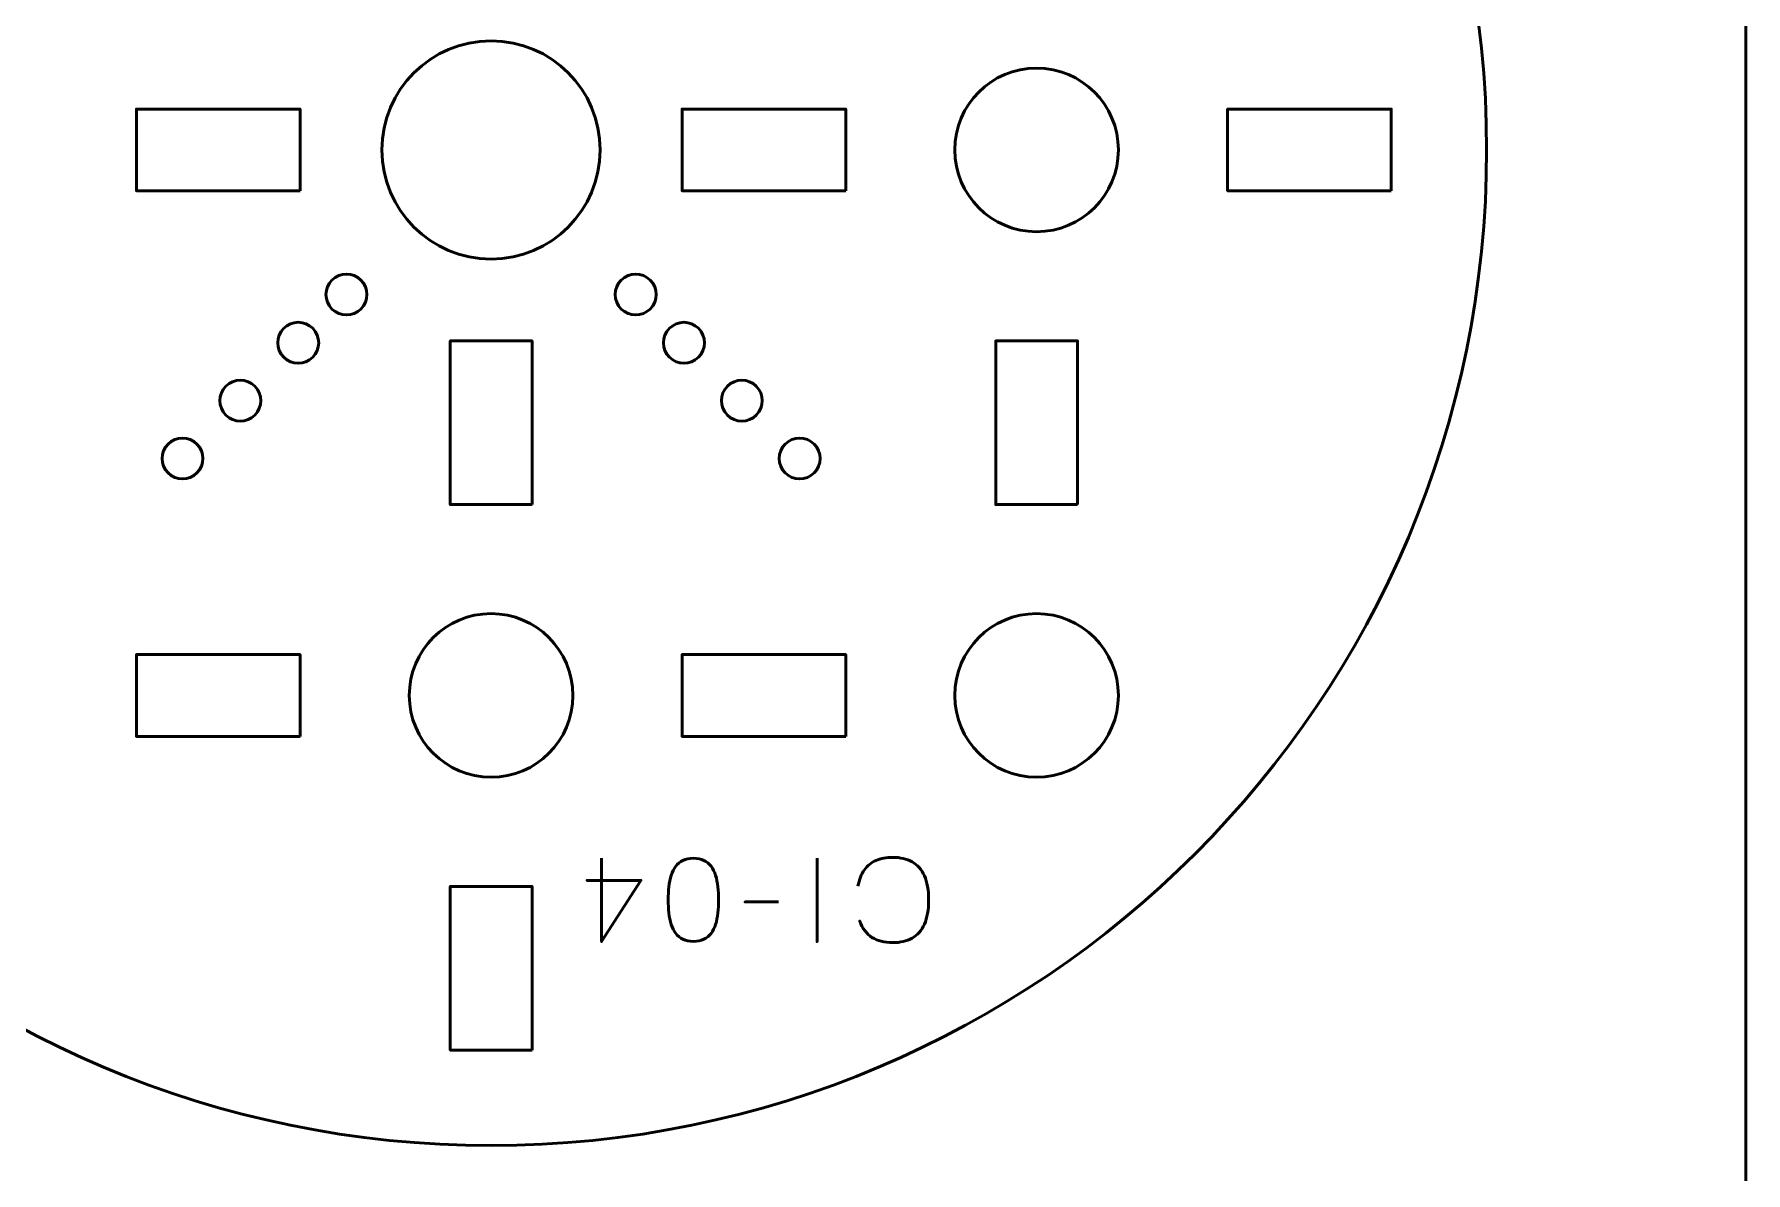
# Model space of a CAD drawing. Header units: centimetres. Extents: x -55.7 to 42.9, y -35.5 to -4.3.
# Drawn here: x 19.63 to 25.9, y -18.65 to -14.48 of the extents above; entities that cross this region are included whole.
import ezdxf

# ---------------------------------------------------------------- set-up
doc = ezdxf.new("R2010")
doc.units = ezdxf.units.CM
doc.header["$MEASUREMENT"] = 0
doc.layers.add('Layer 1', color=7, linetype='Continuous')

msp = doc.modelspace()

# ---------------------------------------------------------------- linework, layer by layer
at = {"layer": 'Layer 1', "color": 22, "lineweight": 53}
msp.add_open_spline([(11.09997, -24.8499), (11.09997, -24.8499), (11.09997, -4.84994), (11.09997, -4.84994), (11.09997, -4.84994), (11.09997, -4.57297), (11.32306, -4.34998), (11.60006, -4.34998), (11.60006, -4.34998), (11.60006, -4.34998), (25.39993, -4.34998), (25.39993, -4.34998), (25.39993, -4.34998), (25.67707, -4.34998), (25.90003, -4.57297), (25.90003, -4.84994), (25.90003, -4.84994), (25.90003, -4.84994), (25.90003, -24.8499), (25.90003, -24.8499), (25.90003, -24.8499), (25.90003, -25.1269), (25.67707, -25.34999), (25.39993, -25.34999), (25.39993, -25.34999), (25.39993, -25.34999), (11.60006, -25.34999), (11.60006, -25.34999), (11.60006, -25.34999), (11.32306, -25.34999), (11.09997, -25.1269), (11.09997, -24.8499)], degree=3, knots=[0, 0, 0, 0, 0.125, 0.125, 0.125, 0.125, 0.25, 0.25, 0.25, 0.25, 0.375, 0.375, 0.375, 0.375, 0.5, 0.5, 0.5, 0.5, 0.625, 0.625, 0.625, 0.625, 0.75, 0.75, 0.75, 0.75, 0.875, 0.875, 0.875, 0.875, 1, 1, 1, 1], dxfattribs=at)
at = {"layer": 'Layer 1', "color": 2, "lineweight": 53}
msp.add_open_spline([(21.29997, -18.55), (19.2845, -18.55), (17.65, -16.9155), (17.65, -14.89998), (17.65, -14.89998), (17.65, -12.88451), (19.2845, -11.25), (21.29997, -11.25), (21.29997, -11.25), (23.31549, -11.25), (24.95, -12.88451), (24.95, -14.89998), (24.95, -14.89998), (24.95, -16.9155), (23.31549, -18.55), (21.29997, -18.55)], degree=3, knots=[0, 0, 0, 0, 0.25, 0.25, 0.25, 0.25, 0.5, 0.5, 0.5, 0.5, 0.75, 0.75, 0.75, 0.75, 1, 1, 1, 1], dxfattribs=at)
at = {"layer": 'Layer 1', "lineweight": 53}
for points in [[(20.89996, -14.90006), (20.89996, -14.67918), (21.07908, -14.50006), (21.29996, -14.50006), (21.29996, -14.50006), (21.5208, -14.50006), (21.69998, -14.67918), (21.69998, -14.90006), (21.69998, -14.90006), (21.69998, -15.1209), (21.5208, -15.30008), (21.29996, -15.30008), (21.29996, -15.30008), (21.07908, -15.30008), (20.89996, -15.1209), (20.89996, -14.90006)], [(22.99989, -14.90006), (22.99989, -14.73441), (23.13427, -14.60007), (23.2999, -14.60007), (23.2999, -14.60007), (23.46567, -14.60007), (23.5999, -14.73441), (23.5999, -14.90006), (23.5999, -14.90006), (23.5999, -15.06569), (23.46567, -15.20007), (23.2999, -15.20007), (23.2999, -15.20007), (23.13427, -15.20007), (22.99989, -15.06569), (22.99989, -14.90006)], [(20.59992, -15.05014), (20.59992, -15.05014), (19.99992, -15.05014), (19.99992, -15.05014), (19.99992, -15.05014), (19.99992, -15.05014), (19.99992, -14.75014), (19.99992, -14.75014), (19.99992, -14.75014), (19.99992, -14.75014), (20.59992, -14.75014), (20.59992, -14.75014), (20.59992, -14.75014), (20.59992, -14.75014), (20.59992, -15.05014), (20.59992, -15.05014)], [(22.59999, -15.05014), (22.59999, -15.05014), (21.99998, -15.05014), (21.99998, -15.05014), (21.99998, -15.05014), (21.99998, -15.05014), (21.99998, -14.75014), (21.99998, -14.75014), (21.99998, -14.75014), (21.99998, -14.75014), (22.59999, -14.75014), (22.59999, -14.75014), (22.59999, -14.75014), (22.59999, -14.75014), (22.59999, -15.05014), (22.59999, -15.05014)], [(24.59995, -15.05014), (24.59995, -15.05014), (23.99995, -15.05014), (23.99995, -15.05014), (23.99995, -15.05014), (23.99995, -15.05014), (23.99995, -14.75014), (23.99995, -14.75014), (23.99995, -14.75014), (23.99995, -14.75014), (24.59995, -14.75014), (24.59995, -14.75014), (24.59995, -14.75014), (24.59995, -14.75014), (24.59995, -15.05014), (24.59995, -15.05014)], [(21.45004, -16.20009), (21.45004, -16.20009), (21.15004, -16.20009), (21.15004, -16.20009), (21.15004, -16.20009), (21.15004, -16.20009), (21.15004, -15.60008), (21.15004, -15.60008), (21.15004, -15.60008), (21.15004, -15.60008), (21.45004, -15.60008), (21.45004, -15.60008), (21.45004, -15.60008), (21.45004, -15.60008), (21.45004, -16.20009), (21.45004, -16.20009)], [(23.44997, -16.20009), (23.44997, -16.20009), (23.14997, -16.20009), (23.14997, -16.20009), (23.14997, -16.20009), (23.14997, -16.20009), (23.14997, -15.60008), (23.14997, -15.60008), (23.14997, -15.60008), (23.14997, -15.60008), (23.44997, -15.60008), (23.44997, -15.60008), (23.44997, -15.60008), (23.44997, -15.60008), (23.44997, -16.20009), (23.44997, -16.20009)], [(20.99997, -16.9), (20.99997, -16.73437), (21.13431, -16.59999), (21.29996, -16.59999), (21.29996, -16.59999), (21.46559, -16.59999), (21.59997, -16.73437), (21.59997, -16.9), (21.59997, -16.9), (21.59997, -17.06577), (21.46559, -17.2), (21.29996, -17.2), (21.29996, -17.2), (21.13431, -17.2), (20.99997, -17.06577), (20.99997, -16.9)], [(22.99989, -16.9), (22.99989, -16.73437), (23.13427, -16.59999), (23.2999, -16.59999), (23.2999, -16.59999), (23.46567, -16.59999), (23.5999, -16.73437), (23.5999, -16.9), (23.5999, -16.9), (23.5999, -17.06577), (23.46567, -17.2), (23.2999, -17.2), (23.2999, -17.2), (23.13427, -17.2), (22.99989, -17.06577), (22.99989, -16.9)], [(20.59992, -17.05007), (20.59992, -17.05007), (19.99992, -17.05007), (19.99992, -17.05007), (19.99992, -17.05007), (19.99992, -17.05007), (19.99992, -16.75007), (19.99992, -16.75007), (19.99992, -16.75007), (19.99992, -16.75007), (20.59992, -16.75007), (20.59992, -16.75007), (20.59992, -16.75007), (20.59992, -16.75007), (20.59992, -17.05007), (20.59992, -17.05007)], [(22.59999, -17.05007), (22.59999, -17.05007), (21.99998, -17.05007), (21.99998, -17.05007), (21.99998, -17.05007), (21.99998, -17.05007), (21.99998, -16.75007), (21.99998, -16.75007), (21.99998, -16.75007), (21.99998, -16.75007), (22.59999, -16.75007), (22.59999, -16.75007), (22.59999, -16.75007), (22.59999, -16.75007), (22.59999, -17.05007), (22.59999, -17.05007)], [(21.45004, -18.20005), (21.45004, -18.20005), (21.15004, -18.20005), (21.15004, -18.20005), (21.15004, -18.20005), (21.15004, -18.20005), (21.15004, -17.60005), (21.15004, -17.60005), (21.15004, -17.60005), (21.15004, -17.60005), (21.45004, -17.60005), (21.45004, -17.60005), (21.45004, -17.60005), (21.45004, -17.60005), (21.45004, -18.20005), (21.45004, -18.20005)]]:
    msp.add_open_spline(points, degree=3, knots=[0, 0, 0, 0, 0.25, 0.25, 0.25, 0.25, 0.5, 0.5, 0.5, 0.5, 0.75, 0.75, 0.75, 0.75, 1, 1, 1, 1], dxfattribs=at)
at = {"layer": 'Layer 1', "color": 250, "lineweight": 53}
for points in [[(20.71661, -15.37732), (20.74589, -15.34804), (20.79339, -15.34804), (20.82267, -15.37732), (20.82267, -15.37732), (20.85195, -15.4066), (20.85195, -15.45411), (20.82267, -15.48339), (20.82267, -15.48339), (20.79339, -15.51267), (20.74589, -15.51267), (20.71661, -15.48339), (20.71661, -15.48339), (20.68733, -15.45411), (20.68733, -15.4066), (20.71661, -15.37732)], [(21.77727, -15.48339), (21.74799, -15.45411), (21.74799, -15.4066), (21.77727, -15.37732), (21.77727, -15.37732), (21.80655, -15.34804), (21.85405, -15.34804), (21.88333, -15.37732), (21.88333, -15.37732), (21.91261, -15.4066), (21.91261, -15.45411), (21.88333, -15.48339), (21.88333, -15.48339), (21.85405, -15.51267), (21.80655, -15.51267), (21.77727, -15.48339)], [(20.53983, -15.5541), (20.56911, -15.52482), (20.61662, -15.52482), (20.6459, -15.5541), (20.6459, -15.5541), (20.67518, -15.58338), (20.67518, -15.63088), (20.6459, -15.66016), (20.6459, -15.66016), (20.61662, -15.68944), (20.56911, -15.68944), (20.53983, -15.66016), (20.53983, -15.66016), (20.51055, -15.63088), (20.51055, -15.58338), (20.53983, -15.5541)], [(20.53983, -15.5541), (20.56911, -15.52482), (20.61662, -15.52482), (20.6459, -15.5541), (20.6459, -15.5541), (20.67518, -15.58338), (20.67518, -15.63088), (20.6459, -15.66016), (20.6459, -15.66016), (20.61662, -15.68944), (20.56911, -15.68944), (20.53983, -15.66016), (20.53983, -15.66016), (20.51055, -15.63088), (20.51055, -15.58338), (20.53983, -15.5541)], [(21.95404, -15.66016), (21.92476, -15.63088), (21.92476, -15.58338), (21.95404, -15.5541), (21.95404, -15.5541), (21.98332, -15.52482), (22.03083, -15.52482), (22.06011, -15.5541), (22.06011, -15.5541), (22.08939, -15.58338), (22.08939, -15.63088), (22.06011, -15.66016), (22.06011, -15.66016), (22.03083, -15.68944), (21.98332, -15.68944), (21.95404, -15.66016)], [(21.95404, -15.66016), (21.92476, -15.63088), (21.92476, -15.58338), (21.95404, -15.5541), (21.95404, -15.5541), (21.98332, -15.52482), (22.03083, -15.52482), (22.06011, -15.5541), (22.06011, -15.5541), (22.08939, -15.58338), (22.08939, -15.63088), (22.06011, -15.66016), (22.06011, -15.66016), (22.03083, -15.68944), (21.98332, -15.68944), (21.95404, -15.66016)], [(20.3277, -15.76623), (20.35698, -15.73695), (20.40448, -15.73695), (20.43376, -15.76623), (20.43376, -15.76623), (20.46304, -15.79551), (20.46304, -15.84302), (20.43376, -15.8723), (20.43376, -15.8723), (20.40448, -15.90158), (20.35698, -15.90158), (20.3277, -15.8723), (20.3277, -15.8723), (20.29842, -15.84302), (20.29842, -15.79551), (20.3277, -15.76623)], [(22.16618, -15.8723), (22.1369, -15.84302), (22.1369, -15.79551), (22.16618, -15.76623), (22.16618, -15.76623), (22.19546, -15.73695), (22.24296, -15.73695), (22.27224, -15.76623), (22.27224, -15.76623), (22.30152, -15.79551), (22.30152, -15.84302), (22.27224, -15.8723), (22.27224, -15.8723), (22.24296, -15.90158), (22.19546, -15.90158), (22.16618, -15.8723)], [(20.11557, -15.97836), (20.14485, -15.94908), (20.19235, -15.94908), (20.22163, -15.97836), (20.22163, -15.97836), (20.25091, -16.00764), (20.25091, -16.05515), (20.22163, -16.08443), (20.22163, -16.08443), (20.19235, -16.11371), (20.14485, -16.11371), (20.11557, -16.08443), (20.11557, -16.08443), (20.08629, -16.05515), (20.08629, -16.00764), (20.11557, -15.97836)], [(22.37831, -16.08443), (22.34903, -16.05515), (22.34903, -16.00764), (22.37831, -15.97836), (22.37831, -15.97836), (22.40759, -15.94908), (22.45509, -15.94908), (22.48437, -15.97836), (22.48437, -15.97836), (22.51365, -16.00764), (22.51365, -16.05515), (22.48437, -16.08443), (22.48437, -16.08443), (22.45509, -16.11371), (22.40759, -16.11371), (22.37831, -16.08443)]]:
    msp.add_open_spline(points, degree=3, knots=[0, 0, 0, 0, 0.25, 0.25, 0.25, 0.25, 0.5, 0.5, 0.5, 0.5, 0.75, 0.75, 0.75, 0.75, 1, 1, 1, 1], dxfattribs=at)
at = {"layer": 'Layer 1', "color": 30, "lineweight": 53}
for points, knots in [([(21.70522, -17.49722), (21.70522, -17.49722), (21.70522, -17.80244), (21.70522, -17.80244), (21.70522, -17.80244), (21.70522, -17.80244), (21.84915, -17.5785), (21.84915, -17.5785), (21.84915, -17.5785), (21.84915, -17.5785), (21.65103, -17.5785), (21.65103, -17.5785), (21.65103, -17.5785), (21.65103, -17.5785), (21.84915, -17.5785), (21.84915, -17.5785), (21.84915, -17.5785), (21.84915, -17.5785), (21.70522, -17.80244), (21.70522, -17.80244), (21.70522, -17.80244), (21.70522, -17.80244), (21.70522, -17.49722), (21.70522, -17.49722)], [0, 0, 0, 0, 0.1666667, 0.1666667, 0.1666667, 0.1666667, 0.3333333, 0.3333333, 0.3333333, 0.3333333, 0.5, 0.5, 0.5, 0.5, 0.6666667, 0.6666667, 0.6666667, 0.6666667, 0.8333333, 0.8333333, 0.8333333, 0.8333333, 1, 1, 1, 1]), ([(22.04176, -17.49722), (22.02695, -17.49729), (22.01418, -17.4999), (22.00352, -17.50498), (22.00352, -17.50498), (21.99294, -17.51006), (21.98412, -17.51733), (21.97707, -17.52657), (21.97707, -17.52657), (21.97008, -17.53588), (21.96458, -17.54689), (21.96049, -17.55959), (21.96049, -17.55959), (21.95646, -17.57229), (21.95357, -17.58619), (21.95195, -17.60143), (21.95195, -17.60143), (21.95025, -17.61667), (21.94941, -17.63269), (21.94948, -17.64962), (21.94948, -17.64962), (21.94941, -17.66648), (21.95025, -17.6825), (21.95195, -17.69767), (21.95195, -17.69767), (21.95357, -17.71284), (21.95646, -17.72681), (21.96049, -17.73951), (21.96049, -17.73951), (21.96458, -17.75214), (21.97008, -17.76314), (21.97707, -17.77253), (21.97707, -17.77253), (21.98412, -17.78184), (21.99294, -17.78911), (22.00352, -17.79419), (22.00352, -17.79419), (22.01418, -17.79934), (22.02695, -17.80195), (22.04176, -17.80202), (22.04176, -17.80202), (22.05658, -17.80195), (22.06935, -17.79934), (22.08001, -17.79419), (22.08001, -17.79419), (22.09059, -17.78911), (22.09941, -17.78184), (22.10646, -17.77253), (22.10646, -17.77253), (22.11345, -17.76314), (22.11895, -17.75214), (22.12304, -17.73951), (22.12304, -17.73951), (22.12707, -17.72681), (22.12996, -17.71284), (22.13158, -17.69767), (22.13158, -17.69767), (22.13327, -17.6825), (22.13412, -17.66648), (22.13405, -17.64962), (22.13405, -17.64962), (22.13412, -17.63269), (22.13327, -17.61667), (22.13158, -17.60143), (22.13158, -17.60143), (22.12996, -17.58619), (22.12707, -17.57229), (22.12304, -17.55959), (22.12304, -17.55959), (22.11895, -17.54689), (22.11345, -17.53588), (22.10646, -17.52657), (22.10646, -17.52657), (22.09941, -17.51733), (22.09059, -17.51006), (22.08001, -17.50498), (22.08001, -17.50498), (22.06935, -17.4999), (22.05658, -17.49729), (22.04176, -17.49722)], [0, 0, 0, 0, 0.05, 0.05, 0.05, 0.05, 0.1, 0.1, 0.1, 0.1, 0.15, 0.15, 0.15, 0.15, 0.2, 0.2, 0.2, 0.2, 0.25, 0.25, 0.25, 0.25, 0.3, 0.3, 0.3, 0.3, 0.35, 0.35, 0.35, 0.35, 0.4, 0.4, 0.4, 0.4, 0.45, 0.45, 0.45, 0.45, 0.5, 0.5, 0.5, 0.5, 0.55, 0.55, 0.55, 0.55, 0.6, 0.6, 0.6, 0.6, 0.65, 0.65, 0.65, 0.65, 0.7, 0.7, 0.7, 0.7, 0.75, 0.75, 0.75, 0.75, 0.8, 0.8, 0.8, 0.8, 0.85, 0.85, 0.85, 0.85, 0.9, 0.9, 0.9, 0.9, 0.95, 0.95, 0.95, 0.95, 1, 1, 1, 1]), ([(22.04176, -17.49722), (22.02695, -17.49729), (22.01418, -17.4999), (22.00352, -17.50498), (22.00352, -17.50498), (21.99294, -17.51006), (21.98412, -17.51733), (21.97707, -17.52657), (21.97707, -17.52657), (21.97008, -17.53588), (21.96458, -17.54689), (21.96049, -17.55959), (21.96049, -17.55959), (21.95646, -17.57229), (21.95357, -17.58619), (21.95195, -17.60143), (21.95195, -17.60143), (21.95025, -17.61667), (21.94941, -17.63269), (21.94948, -17.64962), (21.94948, -17.64962), (21.94941, -17.66648), (21.95025, -17.6825), (21.95195, -17.69767), (21.95195, -17.69767), (21.95357, -17.71284), (21.95646, -17.72681), (21.96049, -17.73951), (21.96049, -17.73951), (21.96458, -17.75214), (21.97008, -17.76314), (21.97707, -17.77253), (21.97707, -17.77253), (21.98412, -17.78184), (21.99294, -17.78911), (22.00352, -17.79419), (22.00352, -17.79419), (22.01418, -17.79934), (22.02695, -17.80195), (22.04176, -17.80202), (22.04176, -17.80202), (22.05658, -17.80195), (22.06935, -17.79934), (22.08001, -17.79419), (22.08001, -17.79419), (22.09059, -17.78911), (22.09941, -17.78184), (22.10646, -17.77253), (22.10646, -17.77253), (22.11345, -17.76314), (22.11895, -17.75214), (22.12304, -17.73951), (22.12304, -17.73951), (22.12707, -17.72681), (22.12996, -17.71284), (22.13158, -17.69767), (22.13158, -17.69767), (22.13327, -17.6825), (22.13412, -17.66648), (22.13405, -17.64962), (22.13405, -17.64962), (22.13412, -17.63269), (22.13327, -17.61667), (22.13158, -17.60143), (22.13158, -17.60143), (22.12996, -17.58619), (22.12707, -17.57229), (22.12304, -17.55959), (22.12304, -17.55959), (22.11895, -17.54689), (22.11345, -17.53588), (22.10646, -17.52657), (22.10646, -17.52657), (22.09941, -17.51733), (22.09059, -17.51006), (22.08001, -17.50498), (22.08001, -17.50498), (22.06935, -17.4999), (22.05658, -17.49729), (22.04176, -17.49722)], [0, 0, 0, 0, 0.05, 0.05, 0.05, 0.05, 0.1, 0.1, 0.1, 0.1, 0.15, 0.15, 0.15, 0.15, 0.2, 0.2, 0.2, 0.2, 0.25, 0.25, 0.25, 0.25, 0.3, 0.3, 0.3, 0.3, 0.35, 0.35, 0.35, 0.35, 0.4, 0.4, 0.4, 0.4, 0.45, 0.45, 0.45, 0.45, 0.5, 0.5, 0.5, 0.5, 0.55, 0.55, 0.55, 0.55, 0.6, 0.6, 0.6, 0.6, 0.65, 0.65, 0.65, 0.65, 0.7, 0.7, 0.7, 0.7, 0.75, 0.75, 0.75, 0.75, 0.8, 0.8, 0.8, 0.8, 0.85, 0.85, 0.85, 0.85, 0.9, 0.9, 0.9, 0.9, 0.95, 0.95, 0.95, 0.95, 1, 1, 1, 1]), ([(22.49515, -17.49722), (22.49515, -17.49722), (22.49515, -17.80244), (22.49515, -17.80244), (22.49515, -17.80244), (22.49515, -17.80244), (22.49515, -17.49722), (22.49515, -17.49722)], [0, 0, 0, 0, 0.5, 0.5, 0.5, 0.5, 1, 1, 1, 1]), ([(22.64501, -17.59967), (22.64953, -17.57547), (22.65743, -17.5555), (22.66851, -17.53984), (22.66851, -17.53984), (22.67965, -17.52424), (22.69391, -17.51267), (22.71126, -17.50512), (22.71126, -17.50512), (22.72855, -17.49757), (22.74887, -17.49376), (22.77201, -17.49383), (22.77201, -17.49383), (22.80016, -17.49376), (22.82408, -17.4992), (22.8437, -17.51027), (22.8437, -17.51027), (22.86331, -17.52128), (22.87827, -17.53828), (22.88857, -17.56135), (22.88857, -17.56135), (22.89887, -17.58443), (22.90402, -17.61399), (22.90409, -17.65004), (22.90409, -17.65004), (22.90402, -17.68595), (22.89887, -17.71545), (22.88857, -17.73852), (22.88857, -17.73852), (22.87827, -17.76159), (22.86331, -17.77866), (22.8437, -17.78974), (22.8437, -17.78974), (22.82408, -17.80082), (22.80016, -17.80632), (22.77201, -17.80625), (22.77201, -17.80625), (22.74188, -17.80632), (22.71663, -17.7999), (22.69638, -17.78699), (22.69638, -17.78699), (22.67606, -17.77408), (22.66117, -17.75411), (22.65179, -17.72709), (22.65179, -17.72709), (22.66117, -17.75411), (22.67606, -17.77408), (22.69638, -17.78699), (22.69638, -17.78699), (22.71663, -17.7999), (22.74188, -17.80632), (22.77201, -17.80625), (22.77201, -17.80625), (22.80016, -17.80632), (22.82408, -17.80082), (22.8437, -17.78974), (22.8437, -17.78974), (22.86331, -17.77866), (22.87827, -17.76159), (22.88857, -17.73852), (22.88857, -17.73852), (22.89887, -17.71545), (22.90402, -17.68595), (22.90409, -17.65004), (22.90409, -17.65004), (22.90402, -17.61399), (22.89887, -17.58443), (22.88857, -17.56135), (22.88857, -17.56135), (22.87827, -17.53828), (22.86331, -17.52128), (22.8437, -17.51027), (22.8437, -17.51027), (22.82408, -17.4992), (22.80016, -17.49376), (22.77201, -17.49383), (22.77201, -17.49383), (22.74887, -17.49376), (22.72855, -17.49757), (22.71126, -17.50512), (22.71126, -17.50512), (22.69391, -17.51267), (22.67965, -17.52424), (22.66851, -17.53984), (22.66851, -17.53984), (22.65743, -17.5555), (22.64953, -17.57547), (22.64501, -17.59967)], [0, 0, 0, 0, 0.0454545, 0.0454545, 0.0454545, 0.0454545, 0.0909091, 0.0909091, 0.0909091, 0.0909091, 0.1363636, 0.1363636, 0.1363636, 0.1363636, 0.1818182, 0.1818182, 0.1818182, 0.1818182, 0.2272727, 0.2272727, 0.2272727, 0.2272727, 0.2727273, 0.2727273, 0.2727273, 0.2727273, 0.3181818, 0.3181818, 0.3181818, 0.3181818, 0.3636364, 0.3636364, 0.3636364, 0.3636364, 0.4090909, 0.4090909, 0.4090909, 0.4090909, 0.4545455, 0.4545455, 0.4545455, 0.4545455, 0.5, 0.5, 0.5, 0.5, 0.5454545, 0.5454545, 0.5454545, 0.5454545, 0.5909091, 0.5909091, 0.5909091, 0.5909091, 0.6363636, 0.6363636, 0.6363636, 0.6363636, 0.6818182, 0.6818182, 0.6818182, 0.6818182, 0.7272727, 0.7272727, 0.7272727, 0.7272727, 0.7727273, 0.7727273, 0.7727273, 0.7727273, 0.8181818, 0.8181818, 0.8181818, 0.8181818, 0.8636364, 0.8636364, 0.8636364, 0.8636364, 0.9090909, 0.9090909, 0.9090909, 0.9090909, 0.9545455, 0.9545455, 0.9545455, 0.9545455, 1, 1, 1, 1]), ([(22.35418, -17.65682), (22.35418, -17.65682), (22.23099, -17.65682), (22.23099, -17.65682), (22.23099, -17.65682), (22.23099, -17.65682), (22.35418, -17.65682), (22.35418, -17.65682)], [0, 0, 0, 0, 0.5, 0.5, 0.5, 0.5, 1, 1, 1, 1])]:
    msp.add_open_spline(points, degree=3, knots=knots, dxfattribs=at)

doc.saveas('drawing.dxf')
